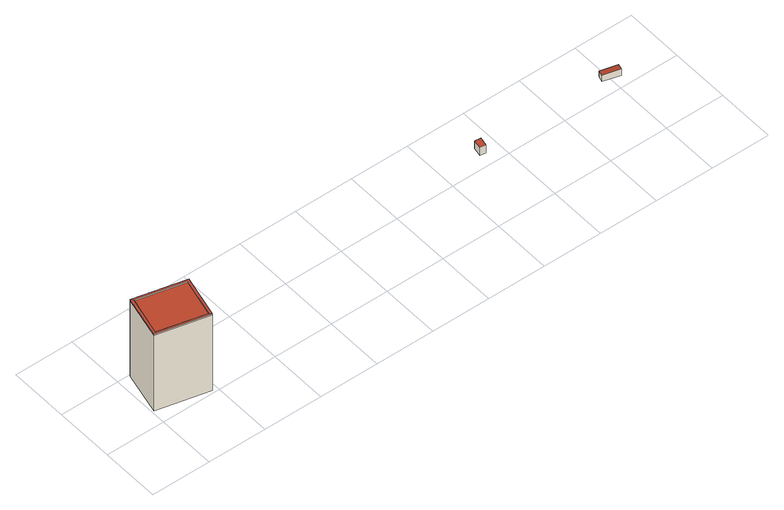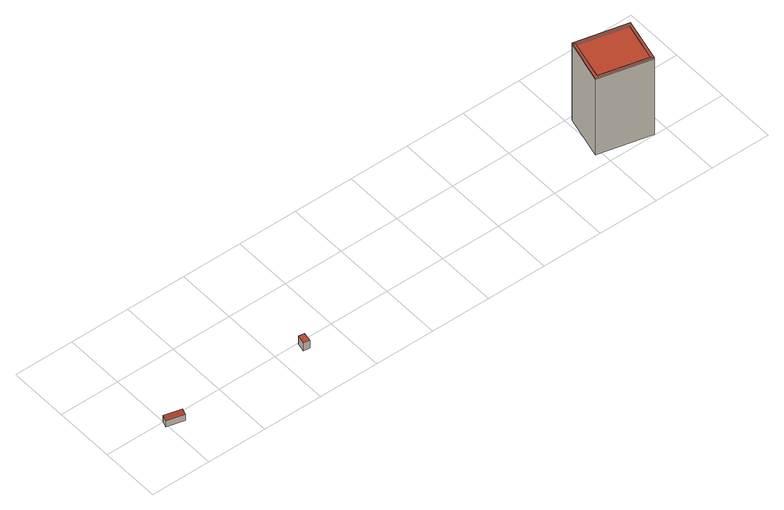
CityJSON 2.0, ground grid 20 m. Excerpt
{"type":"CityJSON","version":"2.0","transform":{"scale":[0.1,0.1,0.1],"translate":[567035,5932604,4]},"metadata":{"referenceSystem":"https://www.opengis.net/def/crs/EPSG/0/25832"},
"CityObjects":{
"building1":{"type":"Building","attributes":{"Grundfläche 2D":"273.709837","Grundhöhe NN":"4.090"},"geometry":[{"type":"Solid","lod":"3","boundaries":[[[[0,1,2,3,4,5]],[[5,6,3,2,7,0]],[[8,9,10,11]],[[12,13,4,3]],[[13,14,5,4]],[[1,0,9,8]],[[8,11,2,1]],[[7,2,11,10]],[[10,9,0,7]],[[14,15,6,5]],[[15,12,3,6]],[[16,17,14,13]],[[17,18,15,14]],[[18,19,12,15]],[[19,16,13,12]],[[19,18,17,16]]]],"semantics":{"surfaces":[{"type":"RoofSurface"},{"type":"WallSurface"},{"type":"GroundSurface"}],"values":[[0,0,0,1,1,1,1,1,1,1,1,1,1,1,1,2]]}}]},
"building2":{"type":"Building","attributes":{"Grundfläche 2D":"6.023863","Grundhöhe NN":"6.790"},"geometry":[{"type":"Solid","lod":"3","boundaries":[[[[20,21,22,23]],[[24,25,23,22]],[[25,26,20,23]],[[26,27,21,20]],[[27,24,22,21]],[[27,26,25,24]]]],"semantics":{"surfaces":[{"type":"RoofSurface"},{"type":"WallSurface"},{"type":"GroundSurface"}],"values":[[0,1,1,1,1,2]]}}]},
"building3":{"type":"Building","attributes":{"Grundfläche 2D":"13.191592","Grundhöhe NN":"6.758"},"geometry":[{"type":"Solid","lod":"3","boundaries":[[[[28,29,30,31]],[[32,33,31,30]],[[33,34,28,31]],[[34,35,29,28]],[[35,32,30,29]],[[35,34,33,32]]]],"semantics":{"surfaces":[{"type":"RoofSurface"},{"type":"WallSurface"},{"type":"GroundSurface"}],"values":[[0,1,1,1,1,2]]}}]}
},
"vertices":[
[177,17,304],[16,55,304],[48,188,304],[42,197,304],[7,49,304],[183,8,304],[218,155,304],[209,149,304],[16,55,300],[177,17,300],[209,149,300],[48,188,300],[42,197,300],[7,49,300],[183,8,300],[218,155,300],[7,49,1],[183,8,1],[218,155,1],[42,197,1],
[1335,222,59],[1341,252,59],[1321,255,59],[1316,225,59],[1321,255,28],[1316,225,28],[1335,222,28],[1341,252,28],
[1822,239,50],[1764,254,50],[1759,233,53],[1816,218,53],[1759,233,28],[1816,218,28],[1822,239,28],[1764,254,28]
]}
